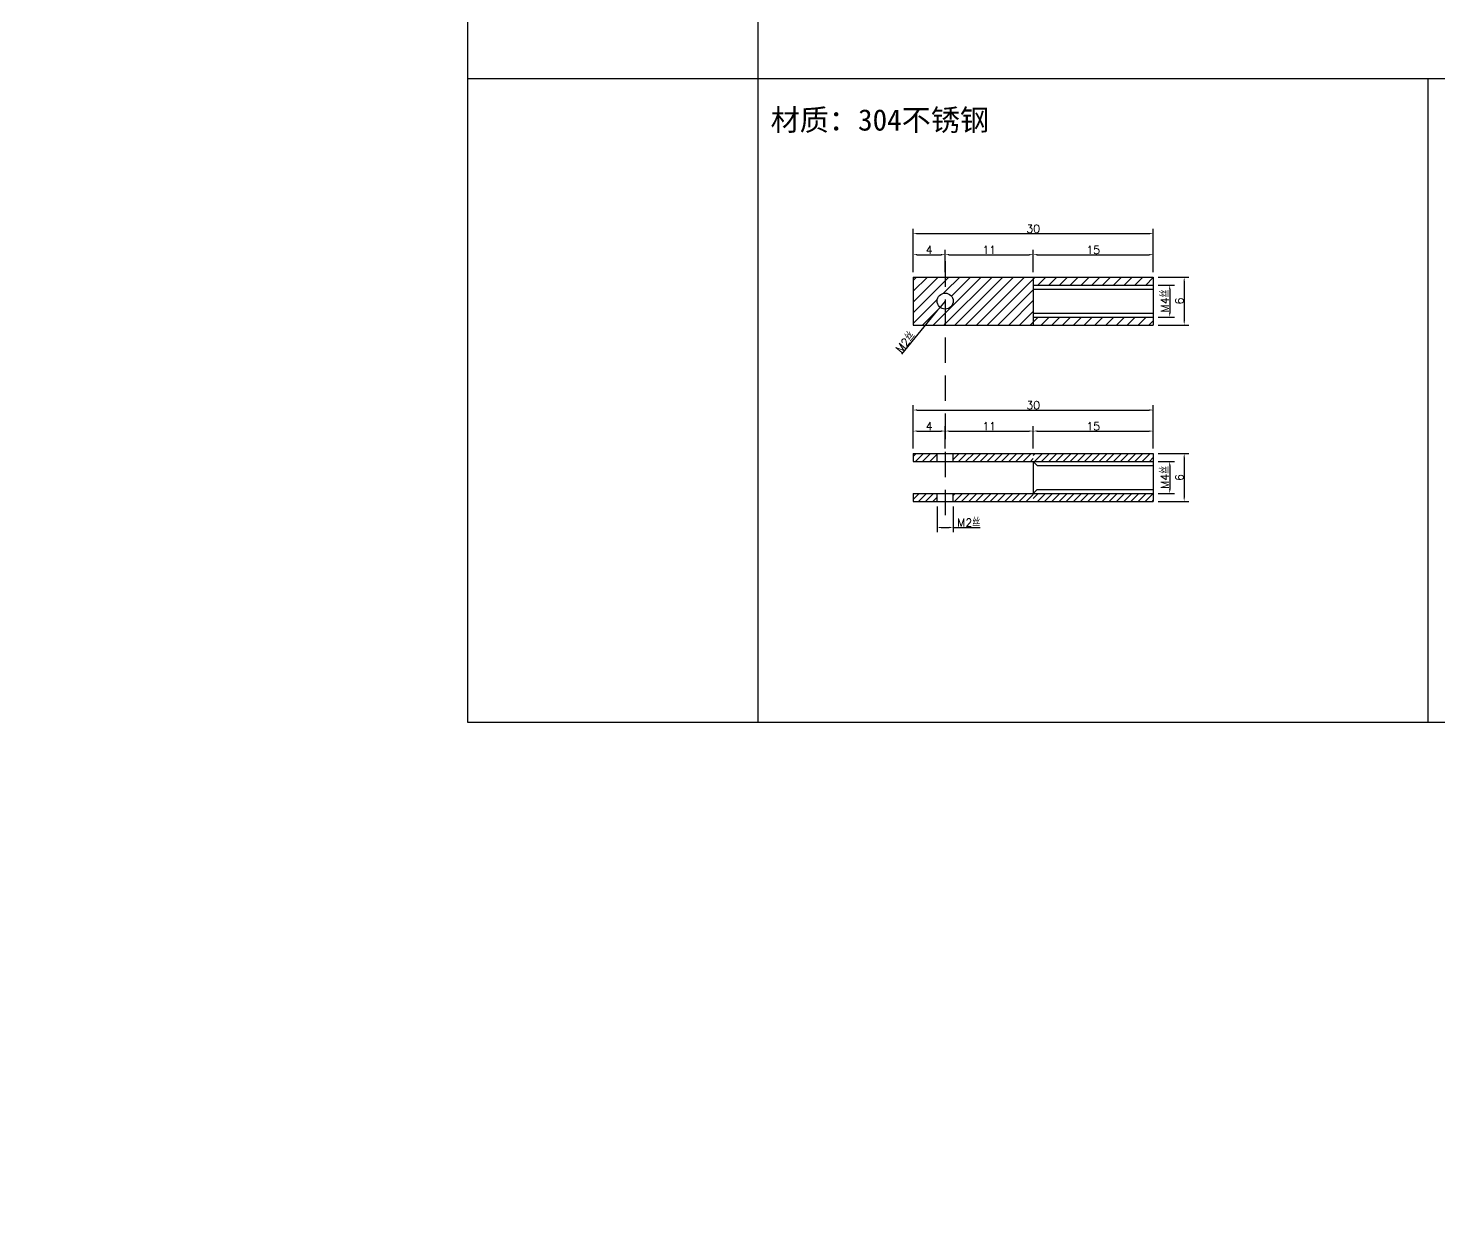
# Model space of a CAD drawing. Header units: millimetres. Extents: x 6817 to 10425, y -2870 to -164.
# Drawn here: x 10072.2 to 10248.5, y -769.8 to -621.7 of the extents above; entities that cross this region are included whole.
import ezdxf

# ---------------------------------------------------------------- set-up
doc = ezdxf.new("R2010")
doc.units = ezdxf.units.MM
doc.linetypes.add('HIDDEN', pattern=[9.525, 6.35, -3.175])
doc.layers.add('图层2', color=108, linetype='Continuous')
doc.styles.get("Standard").update_dxf_attribs({"font": 'txt', "bigfont": 'gbcbig.shx'})
doc.dimstyles.new('ISO-25', dxfattribs={"dimtxt": 1, "dimasz": 0.5, "dimexe": 0.6, "dimexo": 0.625, "dimgap": 0.1, "dimtad": 1, "dimtxsty": 'Standard', "dimcen": 2.5, "dimadec": 0, "dimazin": 0, "dimtfac": 1, "dimtmove": 0, "dimatfit": 3, "dimfxl": 1, "dimarcsym": 0})
pattern_1 = [(45, (8848.1267, 874.5238), (-0.6735192, 0.6735192), [])]

# ---------------------------------------------------------------- blocks, each defined once
blk = doc.blocks.new('*D833')
at = {"layer": 'Defpoints', "color": 0, "linetype": 'ByBlock', "transparency": 16777216}
for p in [(10212.8, -647.39), (10182.8, -652.82), (10212.8, -652.82)]:
    blk.add_point(p, dxfattribs=at)
at = {"layer": '图层2', "color": 0, "linetype": 'ByBlock', "lineweight": -2, "transparency": 16777216}
for p, q in [((10182.8, -652.2), (10182.8, -646.79)), ((10212.8, -652.2), (10212.8, -646.79)), ((10183.3, -647.39), (10212.3, -647.39))]:
    blk.add_line(p, q, dxfattribs=at)
at = {"layer": '图层2', "color": 0, "linetype": 'ByBlock', "transparency": 16777216}
for points in [[(10183.3, -647.31), (10183.3, -647.48), (10182.8, -647.39)], [(10212.3, -647.31), (10212.3, -647.48), (10212.8, -647.39)]]:
    blk.add_solid(points, dxfattribs=at)
at = {"layer": '图层2', "color": 0, "linetype": 'ByBlock', "transparency": 16777216, "insert": (10197.8, -646.79), "char_height": 1, "attachment_point": 5}
blk.add_mtext('30', dxfattribs=at)
blk = doc.blocks.new('*D566')
at = {"layer": 'Defpoints', "color": 0, "linetype": 'ByBlock', "transparency": 16777216}
for p in [(10197.8, -650.03), (10186.8, -652.82), (10197.8, -652.82)]:
    blk.add_point(p, dxfattribs=at)
at = {"layer": '图层2', "color": 0, "linetype": 'ByBlock', "lineweight": -2, "transparency": 16777216}
for p, q in [((10186.8, -652.2), (10186.8, -649.43)), ((10187.3, -650.03), (10197.3, -650.03)), ((10197.8, -652.2), (10197.8, -649.43))]:
    blk.add_line(p, q, dxfattribs=at)
at = {"layer": '图层2', "color": 0, "linetype": 'ByBlock', "transparency": 16777216}
for points in [[(10187.3, -649.94), (10187.3, -650.11), (10186.8, -650.03)], [(10197.3, -649.94), (10197.3, -650.11), (10197.8, -650.03)]]:
    blk.add_solid(points, dxfattribs=at)
at = {"layer": '图层2', "color": 0, "linetype": 'ByBlock', "transparency": 16777216, "insert": (10192.3, -649.43), "char_height": 1, "attachment_point": 5}
blk.add_mtext('11', dxfattribs=at)
blk = doc.blocks.new('*D567')
at = {"layer": 'Defpoints', "color": 0, "linetype": 'ByBlock', "transparency": 16777216}
for p in [(10212.8, -650.03), (10197.8, -652.82), (10212.8, -652.82)]:
    blk.add_point(p, dxfattribs=at)
at = {"layer": '图层2', "color": 0, "linetype": 'ByBlock', "lineweight": -2, "transparency": 16777216}
for p, q in [((10197.8, -652.2), (10197.8, -649.43)), ((10198.3, -650.03), (10212.3, -650.03)), ((10212.8, -652.2), (10212.8, -649.43))]:
    blk.add_line(p, q, dxfattribs=at)
at = {"layer": '图层2', "color": 0, "linetype": 'ByBlock', "transparency": 16777216}
for points in [[(10198.3, -649.94), (10198.3, -650.11), (10197.8, -650.03)], [(10212.3, -649.94), (10212.3, -650.11), (10212.8, -650.03)]]:
    blk.add_solid(points, dxfattribs=at)
at = {"layer": '图层2', "color": 0, "linetype": 'ByBlock', "transparency": 16777216, "insert": (10205.3, -649.43), "char_height": 1, "attachment_point": 5}
blk.add_mtext('15', dxfattribs=at)
blk = doc.blocks.new('*D834')
at = {"layer": 'Defpoints', "color": 0, "linetype": 'ByBlock', "transparency": 16777216}
for p in [(10212.8, -652.82), (10212.8, -658.82), (10216.67, -658.82)]:
    blk.add_point(p, dxfattribs=at)
at = {"layer": '图层2', "color": 0, "linetype": 'ByBlock', "lineweight": -2, "transparency": 16777216}
for p, q in [((10213.43, -652.82), (10217.27, -652.82)), ((10216.67, -653.32), (10216.67, -658.32)), ((10213.43, -658.82), (10217.27, -658.82))]:
    blk.add_line(p, q, dxfattribs=at)
at = {"layer": '图层2', "color": 0, "linetype": 'ByBlock', "transparency": 16777216}
for points in [[(10216.59, -653.32), (10216.75, -653.32), (10216.67, -652.82)], [(10216.59, -658.32), (10216.75, -658.32), (10216.67, -658.82)]]:
    blk.add_solid(points, dxfattribs=at)
at = {"layer": '图层2', "color": 0, "linetype": 'ByBlock', "transparency": 16777216, "insert": (10216.07, -655.82), "char_height": 1, "attachment_point": 5, "rotation": 90}
blk.add_mtext('6', dxfattribs=at)
blk = doc.blocks.new('*D835')
at = {"layer": 'Defpoints', "color": 0, "linetype": 'ByBlock', "transparency": 16777216}
for p in [(10212.8, -653.82), (10212.8, -657.82), (10214.86, -657.82)]:
    blk.add_point(p, dxfattribs=at)
at = {"layer": '图层2', "color": 0, "linetype": 'ByBlock', "lineweight": -2, "transparency": 16777216}
for p, q in [((10213.43, -653.82), (10215.46, -653.82)), ((10214.86, -654.32), (10214.86, -657.32)), ((10213.43, -657.82), (10215.46, -657.82))]:
    blk.add_line(p, q, dxfattribs=at)
at = {"layer": '图层2', "color": 0, "linetype": 'ByBlock', "transparency": 16777216}
for points in [[(10214.78, -654.32), (10214.95, -654.32), (10214.86, -653.82)], [(10214.78, -657.32), (10214.95, -657.32), (10214.86, -657.82)]]:
    blk.add_solid(points, dxfattribs=at)
at = {"layer": '图层2', "color": 0, "linetype": 'ByBlock', "transparency": 16777216, "insert": (10214.26, -655.82), "char_height": 1, "attachment_point": 5, "rotation": 90}
blk.add_mtext('M4丝', dxfattribs=at)
blk = doc.blocks.new('*D568')
at = {"layer": 'Defpoints', "color": 0, "linetype": 'ByBlock', "transparency": 16777216}
for p in [(10186.17, -656.6), (10186.8, -655.82)]:
    blk.add_point(p, dxfattribs=at)
at = {"layer": '图层2', "color": 0, "linetype": 'ByBlock', "lineweight": -2, "transparency": 16777216}
for p, q in [((10181.38, -662.47), (10185.85, -656.99)), ((10186.8, -655.82), (10186.17, -656.6))]:
    blk.add_line(p, q, dxfattribs=at)
at = {"layer": '图层2', "color": 0, "linetype": 'ByBlock', "transparency": 16777216}
blk.add_solid([(10185.79, -656.93), (10185.92, -657.04), (10186.17, -656.6)], dxfattribs=at)
at = {"layer": '图层2', "color": 0, "linetype": 'ByBlock', "transparency": 16777216, "insert": (10181.82, -660.97), "char_height": 1, "attachment_point": 5, "rotation": 50.7731}
blk.add_mtext('M2丝', dxfattribs=at)
blk = doc.blocks.new('*D569')
at = {"layer": 'Defpoints', "color": 0, "linetype": 'ByBlock', "transparency": 16777216}
for p in [(10212.8, -669.45), (10182.8, -674.88), (10212.8, -674.88)]:
    blk.add_point(p, dxfattribs=at)
at = {"layer": '图层2', "color": 0, "linetype": 'ByBlock', "lineweight": -2, "transparency": 16777216}
for p, q in [((10182.8, -674.25), (10182.8, -668.85)), ((10183.3, -669.45), (10212.3, -669.45)), ((10212.8, -674.25), (10212.8, -668.85))]:
    blk.add_line(p, q, dxfattribs=at)
at = {"layer": '图层2', "color": 0, "linetype": 'ByBlock', "transparency": 16777216}
for points in [[(10183.3, -669.36), (10183.3, -669.53), (10182.8, -669.45)], [(10212.3, -669.36), (10212.3, -669.53), (10212.8, -669.45)]]:
    blk.add_solid(points, dxfattribs=at)
at = {"layer": '图层2', "color": 0, "linetype": 'ByBlock', "transparency": 16777216, "insert": (10197.8, -668.85), "char_height": 1, "attachment_point": 5}
blk.add_mtext('30', dxfattribs=at)
blk = doc.blocks.new('*D570')
at = {"layer": 'Defpoints', "color": 0, "linetype": 'ByBlock', "transparency": 16777216}
for p in [(10197.8, -672.08), (10186.8, -674.88), (10197.8, -674.88)]:
    blk.add_point(p, dxfattribs=at)
at = {"layer": '图层2', "color": 0, "linetype": 'ByBlock', "lineweight": -2, "transparency": 16777216}
for p, q in [((10186.8, -674.25), (10186.8, -671.48)), ((10197.8, -674.25), (10197.8, -671.48)), ((10187.3, -672.08), (10197.3, -672.08))]:
    blk.add_line(p, q, dxfattribs=at)
at = {"layer": '图层2', "color": 0, "linetype": 'ByBlock', "transparency": 16777216}
for points in [[(10187.3, -672), (10187.3, -672.16), (10186.8, -672.08)], [(10197.3, -672), (10197.3, -672.16), (10197.8, -672.08)]]:
    blk.add_solid(points, dxfattribs=at)
at = {"layer": '图层2', "color": 0, "linetype": 'ByBlock', "transparency": 16777216, "insert": (10192.3, -671.48), "char_height": 1, "attachment_point": 5}
blk.add_mtext('11', dxfattribs=at)
blk = doc.blocks.new('*D571')
at = {"layer": 'Defpoints', "color": 0, "linetype": 'ByBlock', "transparency": 16777216}
for p in [(10212.8, -672.08), (10197.8, -674.88), (10212.8, -674.88)]:
    blk.add_point(p, dxfattribs=at)
at = {"layer": '图层2', "color": 0, "linetype": 'ByBlock', "lineweight": -2, "transparency": 16777216}
for p, q in [((10197.8, -674.25), (10197.8, -671.48)), ((10212.8, -674.25), (10212.8, -671.48)), ((10198.3, -672.08), (10212.3, -672.08))]:
    blk.add_line(p, q, dxfattribs=at)
at = {"layer": '图层2', "color": 0, "linetype": 'ByBlock', "transparency": 16777216}
for points in [[(10198.3, -672), (10198.3, -672.16), (10197.8, -672.08)], [(10212.3, -672), (10212.3, -672.16), (10212.8, -672.08)]]:
    blk.add_solid(points, dxfattribs=at)
at = {"layer": '图层2', "color": 0, "linetype": 'ByBlock', "transparency": 16777216, "insert": (10205.3, -671.48), "char_height": 1, "attachment_point": 5}
blk.add_mtext('15', dxfattribs=at)
blk = doc.blocks.new('*D572')
at = {"layer": 'Defpoints', "color": 0, "linetype": 'ByBlock', "transparency": 16777216}
for p in [(10212.8, -674.88), (10212.8, -680.88), (10216.67, -680.88)]:
    blk.add_point(p, dxfattribs=at)
at = {"layer": '图层2', "color": 0, "linetype": 'ByBlock', "lineweight": -2, "transparency": 16777216}
for p, q in [((10213.43, -674.88), (10217.27, -674.88)), ((10216.67, -675.38), (10216.67, -680.38)), ((10213.43, -680.88), (10217.27, -680.88))]:
    blk.add_line(p, q, dxfattribs=at)
at = {"layer": '图层2', "color": 0, "linetype": 'ByBlock', "transparency": 16777216}
for points in [[(10216.59, -675.38), (10216.75, -675.38), (10216.67, -674.88)], [(10216.59, -680.38), (10216.75, -680.38), (10216.67, -680.88)]]:
    blk.add_solid(points, dxfattribs=at)
at = {"layer": '图层2', "color": 0, "linetype": 'ByBlock', "transparency": 16777216, "insert": (10216.07, -677.88), "char_height": 1, "attachment_point": 5, "rotation": 90}
blk.add_mtext('6', dxfattribs=at)
blk = doc.blocks.new('*D573')
at = {"layer": 'Defpoints', "color": 0, "linetype": 'ByBlock', "transparency": 16777216}
for p in [(10212.8, -675.88), (10212.8, -679.88), (10214.86, -679.88)]:
    blk.add_point(p, dxfattribs=at)
at = {"layer": '图层2', "color": 0, "linetype": 'ByBlock', "lineweight": -2, "transparency": 16777216}
for p, q in [((10213.43, -675.88), (10215.46, -675.88)), ((10214.86, -676.38), (10214.86, -679.38)), ((10213.43, -679.88), (10215.46, -679.88))]:
    blk.add_line(p, q, dxfattribs=at)
at = {"layer": '图层2', "color": 0, "linetype": 'ByBlock', "transparency": 16777216}
for points in [[(10214.78, -676.38), (10214.95, -676.38), (10214.86, -675.88)], [(10214.78, -679.38), (10214.95, -679.38), (10214.86, -679.88)]]:
    blk.add_solid(points, dxfattribs=at)
at = {"layer": '图层2', "color": 0, "linetype": 'ByBlock', "transparency": 16777216, "insert": (10214.26, -677.88), "char_height": 1, "attachment_point": 5, "rotation": 90}
blk.add_mtext('M4丝', dxfattribs=at)
blk = doc.blocks.new('*D836')
at = {"layer": 'Defpoints', "color": 0, "linetype": 'ByBlock', "transparency": 16777216}
for p in [(10185.8, -680.88), (10187.8, -680.88), (10187.8, -684.14)]:
    blk.add_point(p, dxfattribs=at)
at = {"layer": '图层2', "color": 0, "linetype": 'ByBlock', "lineweight": -2, "transparency": 16777216}
for p, q in [((10185.8, -681.5), (10185.8, -684.74)), ((10187.8, -681.5), (10187.8, -684.74)), ((10186.3, -684.14), (10187.3, -684.14)), ((10187.8, -684.14), (10191.17, -684.14))]:
    blk.add_line(p, q, dxfattribs=at)
at = {"layer": '图层2', "color": 0, "linetype": 'ByBlock', "transparency": 16777216}
for points in [[(10186.3, -684.05), (10186.3, -684.22), (10185.8, -684.14)], [(10187.3, -684.05), (10187.3, -684.22), (10187.8, -684.14)]]:
    blk.add_solid(points, dxfattribs=at)
at = {"layer": '图层2', "color": 0, "linetype": 'ByBlock', "transparency": 16777216, "insert": (10189.74, -683.53), "char_height": 1, "attachment_point": 5}
blk.add_mtext('M2丝', dxfattribs=at)
blk = doc.blocks.new('*D1018')
at = {"layer": 'Defpoints', "color": 0, "linetype": 'ByBlock', "transparency": 16777216}
for p in [(10186.8, -650.03), (10182.8, -652.82), (10186.8, -652.2)]:
    blk.add_point(p, dxfattribs=at)
at = {"layer": '图层2', "color": 0, "linetype": 'ByBlock', "lineweight": -2, "transparency": 16777216}
for p, q in [((10182.8, -652.2), (10182.8, -649.43)), ((10183.3, -650.03), (10186.3, -650.03)), ((10186.8, -651.57), (10186.8, -649.43))]:
    blk.add_line(p, q, dxfattribs=at)
at = {"layer": '图层2', "color": 0, "linetype": 'ByBlock', "transparency": 16777216}
for points in [[(10183.3, -649.94), (10183.3, -650.11), (10182.8, -650.03)], [(10186.3, -649.94), (10186.3, -650.11), (10186.8, -650.03)]]:
    blk.add_solid(points, dxfattribs=at)
at = {"layer": '图层2', "color": 0, "linetype": 'ByBlock', "transparency": 16777216, "insert": (10184.8, -649.43), "char_height": 1, "attachment_point": 5}
blk.add_mtext('4', dxfattribs=at)
blk = doc.blocks.new('*D635')
at = {"layer": 'Defpoints', "color": 0, "linetype": 'ByBlock', "transparency": 16777216}
for p in [(10186.8, -672.08), (10182.8, -674.88), (10186.8, -674.88)]:
    blk.add_point(p, dxfattribs=at)
at = {"layer": '图层2', "color": 0, "linetype": 'ByBlock', "lineweight": -2, "transparency": 16777216}
for p, q in [((10182.8, -674.25), (10182.8, -671.48)), ((10186.8, -674.25), (10186.8, -671.48)), ((10183.3, -672.08), (10186.3, -672.08))]:
    blk.add_line(p, q, dxfattribs=at)
at = {"layer": '图层2', "color": 0, "linetype": 'ByBlock', "transparency": 16777216}
for points in [[(10183.3, -672), (10183.3, -672.16), (10182.8, -672.08)], [(10186.3, -672), (10186.3, -672.16), (10186.8, -672.08)]]:
    blk.add_solid(points, dxfattribs=at)
at = {"layer": '图层2', "color": 0, "linetype": 'ByBlock', "transparency": 16777216, "insert": (10184.8, -671.48), "char_height": 1, "attachment_point": 5}
blk.add_mtext('4', dxfattribs=at)
blk = doc.blocks.new('*D2126')
at = {"layer": 'Defpoints', "color": 0, "linetype": 'ByBlock'}
for p in [(10223.66, -339.2), (10223.66, -344.88), (10247.6, -344.88)]:
    blk.add_point(p, dxfattribs=at)
at = {"layer": 'Defpoints', "color": 0, "linetype": 'ByBlock', "transparency": 16777216}
for p in [(8490.81, -2490.52), (8490.81, -2500.59), (8495.81, -2500.59)]:
    blk.add_point(p, dxfattribs=at)
at = {"layer": '图层2', "color": 0, "linetype": 'ByBlock', "lineweight": -2}
for p, q in [((10224.28, -339.2), (10248.2, -339.2)), ((10247.6, -339.7), (10247.6, -344.38)), ((10224.28, -344.88), (10248.2, -344.88))]:
    blk.add_line(p, q, dxfattribs=at)
at = {"layer": '图层2', "color": 0, "linetype": 'ByBlock', "lineweight": -2, "transparency": 16777216}
for p, q in [((8490.81, -2499.97), (8490.81, -2489.92)), ((8495.31, -2490.52), (8491.31, -2490.52)), ((8495.81, -2499.97), (8495.81, -2489.92))]:
    blk.add_line(p, q, dxfattribs=at)
at = {"layer": '图层2', "color": 0, "linetype": 'ByBlock'}
for points in [[(10247.52, -339.7), (10247.69, -339.7), (10247.6, -339.2)], [(10247.52, -344.38), (10247.69, -344.38), (10247.6, -344.88)]]:
    blk.add_solid(points, dxfattribs=at)
at = {"layer": '图层2', "color": 0, "linetype": 'ByBlock', "transparency": 16777216}
for points in [[(8491.31, -2490.44), (8491.31, -2490.6), (8490.81, -2490.52)], [(8495.31, -2490.44), (8495.31, -2490.6), (8495.81, -2490.52)]]:
    blk.add_solid(points, dxfattribs=at)
at = {"layer": '图层2', "color": 0, "linetype": 'ByBlock', "insert": (10246.92, -342.04), "char_height": 1, "attachment_point": 5, "rotation": 90}
blk.add_mtext('5,67', dxfattribs=at)
at = {"layer": '图层2', "color": 0, "linetype": 'ByBlock', "transparency": 16777216, "insert": (8493.31, -2489.17), "char_height": 2.5, "attachment_point": 5}
blk.add_mtext('5', dxfattribs=at)
blk = doc.blocks.new('*D2135')
at = {"layer": 'Defpoints', "color": 0, "linetype": 'ByBlock'}
for p in [(10217.81, -308.87), (10215.31, -322.35), (10217.81, -322.35), (8520.7, -2501.9), (8521.32, -2502.94), (8521.92, -2501.88), (8534.07, -2513.08), (8534.07, -2513.08)]:
    blk.add_point(p, dxfattribs=at)
at = {"layer": '图层2', "color": 0, "linetype": 'ByBlock', "lineweight": -2}
for p, q in [((10215.31, -321.73), (10215.31, -308.27)), ((10217.81, -321.73), (10217.81, -308.27)), ((10215.81, -308.87), (10217.31, -308.87)), ((8521.46, -2501.45), (8520.82, -2500.86)), ((8521.6, -2500.9), (8522.67, -2499.8)), ((8520.84, -2502.55), (8519.96, -2501.85))]:
    blk.add_line(p, q, dxfattribs=at)
for start, end in [(135.6492, 137.293), (138.9369, 139.8318)]:
    blk.add_arc((8534.07, -2513.08), 17.43, start, end, dxfattribs=at)
at = {"layer": '图层2', "color": 0, "linetype": 'ByBlock'}
for points in [[(10215.81, -308.79), (10215.81, -308.96), (10215.31, -308.87)], [(10217.31, -308.79), (10217.31, -308.96), (10217.81, -308.87)], [(8520.81, -2501.89), (8520.68, -2501.79), (8520.43, -2502.23)], [(8520.86, -2501.58), (8520.99, -2501.69), (8521.26, -2501.26)]]:
    blk.add_solid(points, dxfattribs=at)
at = {"layer": '图层2', "color": 0, "linetype": 'ByBlock', "insert": (10216.56, -308.19), "char_height": 1, "attachment_point": 5}
blk.add_mtext('2,5', dxfattribs=at)
at = {"layer": '图层2', "color": 0, "linetype": 'ByBlock', "insert": (8521.71, -2499.93), "char_height": 1, "attachment_point": 5, "rotation": 45.6492}
blk.add_mtext('4°', dxfattribs=at)
blk = doc.blocks.new('*D2136')
at = {"layer": 'Defpoints', "color": 0, "linetype": 'ByBlock'}
for p in [(10215.31, -305.16), (10187.99, -322.35), (10215.31, -322.35), (8518.44, -2501.94), (8521.32, -2502.94), (8518.95, -2504.56), (8534.07, -2513.08), (8534.07, -2513.08)]:
    blk.add_point(p, dxfattribs=at)
at = {"layer": '图层2', "color": 0, "linetype": 'ByBlock', "lineweight": -2}
for p, q in [((10187.99, -321.73), (10187.99, -304.56)), ((10215.31, -321.73), (10215.31, -304.56)), ((10188.49, -305.16), (10214.81, -305.16)), ((8520.84, -2502.55), (8518.59, -2500.76)), ((8518.41, -2504.25), (8516.83, -2503.36))]:
    blk.add_line(p, q, dxfattribs=at)
blk.add_arc((8534.07, -2513.08), 19.19, 142.9688, 149.0795, dxfattribs=at)
at = {"layer": '图层2', "color": 0, "linetype": 'ByBlock'}
for points in [[(10188.49, -305.08), (10188.49, -305.24), (10187.99, -305.16)], [(10214.81, -305.08), (10214.81, -305.24), (10215.31, -305.16)], [(8518.68, -2501.48), (8518.81, -2501.58), (8519.06, -2501.13)], [(8517.68, -2503.27), (8517.53, -2503.18), (8517.35, -2503.66)]]:
    blk.add_solid(points, dxfattribs=at)
at = {"layer": '图层2', "color": 0, "linetype": 'ByBlock', "insert": (10201.65, -304.48), "char_height": 1, "attachment_point": 5}
blk.add_mtext('27,32', dxfattribs=at)
at = {"layer": '图层2', "color": 0, "linetype": 'ByBlock', "insert": (8517.66, -2502.03), "char_height": 1, "attachment_point": 5, "rotation": 56.0242}
blk.add_mtext('9°', dxfattribs=at)

msp = doc.modelspace()

# ---------------------------------------------------------------- hatches: boundary and pattern name
at = {"layer": '图层2', "linetype": 'ByBlock'}
h = msp.add_hatch(dxfattribs=at)
h.set_pattern_fill('ANSI31', color=4, scale=0.3)
h.set_pattern_definition(pattern_1)
h.paths.add_polyline_path([(10186.801, -654.824), (10186.801, -652.824), (10182.801, -652.824), (10182.801, -658.824), (10186.801, -658.824), (10186.801, -656.824, -0.4142136), (10185.801, -655.824, -0.4142136)])
h = msp.add_hatch(dxfattribs=at)
h.set_pattern_fill('ANSI31', color=4, scale=0.3)
h.set_pattern_definition(pattern_1)
h.paths.add_polyline_path([(10197.801, -652.824), (10186.801, -652.824), (10186.801, -654.824, -0.4142136), (10187.801, -655.824, -0.4142136), (10186.801, -656.824), (10186.801, -658.824), (10197.801, -658.824)])
h.paths.add_polyline_path([(10212.801, -652.824), (10197.801, -652.824), (10197.801, -653.824), (10212.801, -653.824)])
h.paths.add_polyline_path([(10212.801, -657.824), (10197.801, -657.824), (10197.801, -658.824), (10212.801, -658.824)])
h = msp.add_hatch(dxfattribs=at)
h.set_pattern_fill('ANSI31', color=4, scale=0.2)
h.set_pattern_definition([(45, (8848.1267, 880.814), (-0.4490128, 0.4490128), [])])
h.paths.add_polyline_path([(10185.801, -675.878), (10185.801, -674.878), (10182.801, -674.878), (10182.801, -675.878)])
h.paths.add_polyline_path([(10185.801, -680.878), (10185.801, -679.878), (10182.801, -679.878), (10182.801, -680.878)])
h.paths.add_polyline_path([(10197.801, -680.878), (10197.801, -679.878), (10187.801, -679.878), (10187.801, -680.878)])
h.paths.add_polyline_path([(10187.801, -674.878), (10187.801, -675.878), (10197.801, -675.878), (10197.801, -674.878)])
h = msp.add_hatch(dxfattribs=at)
h.set_pattern_fill('ANSI31', color=4, scale=0.2)
h.set_pattern_definition([(45, (8848.1267, 858.76), (-0.4490128, 0.4490128), [])])
h.paths.add_polyline_path([(10197.801, -674.878), (10197.801, -675.878), (10212.801, -675.878), (10212.801, -674.878)])
h.paths.add_polyline_path([(10197.801, -679.878), (10197.801, -680.878), (10212.801, -680.878), (10212.801, -679.878)])

# ---------------------------------------------------------------- linework, layer by layer
at = {"layer": '图层2', "color": 2, "linetype": 'ByBlock'}
for p, q in [((10127.143, -628.057), (10127.143, -552.959)), ((10163.41, -552.959), (10163.41, -628.057)), ((10127.143, -708.501), (10127.143, -628.057)), ((10422.848, -628.057), (10127.143, -628.057)), ((10163.41, -628.057), (10163.41, -708.501)), ((10247.096, -628.057), (10247.096, -708.501)), ((10185.801, -675.878), (10185.801, -674.878)), ((10187.801, -675.878), (10187.801, -674.878)), ((10185.801, -680.878), (10185.801, -679.878)), ((10187.801, -680.878), (10187.801, -679.878)), ((10422.848, -708.501), (10127.143, -708.501))]:
    msp.add_line(p, q, dxfattribs=at)
at = {"layer": '图层2', "color": 3, "linetype": 'HIDDEN', "ltscale": 0.5}
msp.add_line((10186.801, -650.852), (10186.801, -683.946), dxfattribs=at)
at = {"layer": '图层2', "color": 44, "linetype": 'ByBlock'}
for p, q in [((10182.801, -652.824), (10212.801, -652.824)), ((10182.801, -652.824), (10182.801, -658.824)), ((10197.801, -652.824), (10197.801, -658.824)), ((10197.801, -653.824), (10212.801, -653.824)), ((10212.801, -652.824), (10212.801, -658.824)), ((10197.801, -654.324), (10212.801, -654.324)), ((10197.801, -657.324), (10212.801, -657.324)), ((10182.801, -658.824), (10212.801, -658.824)), ((10197.801, -657.824), (10212.801, -657.824)), ((10182.801, -674.878), (10212.801, -674.878)), ((10182.801, -674.878), (10182.801, -675.878)), ((10212.801, -674.878), (10212.801, -680.878)), ((10182.801, -675.878), (10212.801, -675.878)), ((10197.801, -675.878), (10198.301, -676.378)), ((10197.801, -675.878), (10197.801, -675.878)), ((10197.801, -675.878), (10197.801, -679.878)), ((10198.301, -676.378), (10212.801, -676.378)), ((10182.801, -679.878), (10212.801, -679.878)), ((10182.801, -679.878), (10182.801, -680.878)), ((10197.801, -679.878), (10198.301, -679.378)), ((10197.801, -679.878), (10197.801, -679.878)), ((10198.301, -679.378), (10212.801, -679.378)), ((10182.801, -680.878), (10212.801, -680.878))]:
    msp.add_line(p, q, dxfattribs=at)
at = {"layer": '图层2', "color": 1, "linetype": 'ByBlock'}
msp.add_circle((10186.801, -655.824), 1, dxfattribs=at)

# ---------------------------------------------------------------- texts
at = {"color": 2, "insert": (10164.987, -631.841), "char_height": 2.67108, "width": 31.32319, "attachment_point": 1}
msp.add_mtext('{\\fSimSun|b0|i0|c134|p2;材质：304不锈钢}', dxfattribs=at)

# ---------------------------------------------------------------- dimensions: what is measured, and where the dimension line sits
at = {"layer": '图层2', "color": 2, "linetype": 'ByBlock'}
for base, p1, p2, picture, middle in [((10215.309, -305.16), (10187.985, -322.353), (10215.309, -322.353), '*D2136', (10201.647, -304.476)), ((10217.809, -308.872), (10215.309, -322.353), (10217.809, -322.353), '*D2135', (10216.559, -308.188)), ((10212.801, -647.394), (10182.801, -652.824), (10212.801, -652.824), '*D833', (10197.801, -646.794)), ((10186.801, -650.026), (10182.801, -652.824), (10186.801, -652.199), '*D1018', (10184.801, -649.426)), ((10197.801, -650.026), (10186.801, -652.824), (10197.801, -652.824), '*D566', (10192.301, -649.426)), ((10212.801, -650.026), (10197.801, -652.824), (10212.801, -652.824), '*D567', (10205.301, -649.426)), ((10212.801, -669.448), (10182.801, -674.878), (10212.801, -674.878), '*D569', (10197.801, -668.848)), ((10186.801, -672.08), (10182.801, -674.878), (10186.801, -674.878), '*D635', (10184.801, -671.48)), ((10197.801, -672.08), (10186.801, -674.878), (10197.801, -674.878), '*D570', (10192.301, -671.48)), ((10212.801, -672.08), (10197.801, -674.878), (10212.801, -674.878), '*D571', (10205.301, -671.48))]:
    dim = msp.add_linear_dim(base=base, p1=p1, p2=p2, dimstyle='ISO-25', dxfattribs=at)
    dim.commit()
    dim.dimension.update_dxf_attribs({"geometry": picture, "text_midpoint": middle})
for base, p1, p2, picture, middle in [((10247.6033, -344.8767), (10223.6566, -339.202), (10223.6566, -344.8767), '*D2126', (10246.9199, -342.0394)), ((10216.669, -658.824), (10212.801, -652.824), (10212.801, -658.824), '*D834', (10216.069, -655.824)), ((10216.669, -680.878), (10212.801, -674.878), (10212.801, -680.878), '*D572', (10216.069, -677.878))]:
    dim = msp.add_linear_dim(base=base, p1=p1, p2=p2, angle=90, dimstyle='ISO-25', dxfattribs=at)
    dim.commit()
    dim.dimension.update_dxf_attribs({"geometry": picture, "text_midpoint": middle})
for base, p1, p2, picture, middle in [((10214.863, -657.824), (10212.801, -653.824), (10212.801, -657.824), '*D835', (10214.257, -655.824)), ((10214.863, -679.878), (10212.801, -675.878), (10212.801, -679.878), '*D573', (10214.257, -677.878))]:
    dim = msp.add_linear_dim(base=base, p1=p1, p2=p2, angle=90, text='M4丝', dimstyle='ISO-25', dxfattribs=at)
    dim.commit()
    dim.dimension.update_dxf_attribs({"geometry": picture, "text_midpoint": middle})
dim = msp.add_radius_dim(center=(10186.801, -655.824), mpoint=(10186.169, -656.598), text='M2丝', dimstyle='ISO-25', dxfattribs=at)
dim.commit()
dim.dimension.update_dxf_attribs({"geometry": '*D568', "text_midpoint": (10182.284, -661.356), "dimtype": 164})
dim = msp.add_linear_dim(base=(10187.801, -684.138), p1=(10185.801, -680.878), p2=(10187.801, -680.878), text='M2丝', dimstyle='ISO-25', dxfattribs=at)
dim.commit()
dim.dimension.update_dxf_attribs({"geometry": '*D836', "text_midpoint": (10189.737, -683.532)})

doc.saveas('drawing.dxf')
